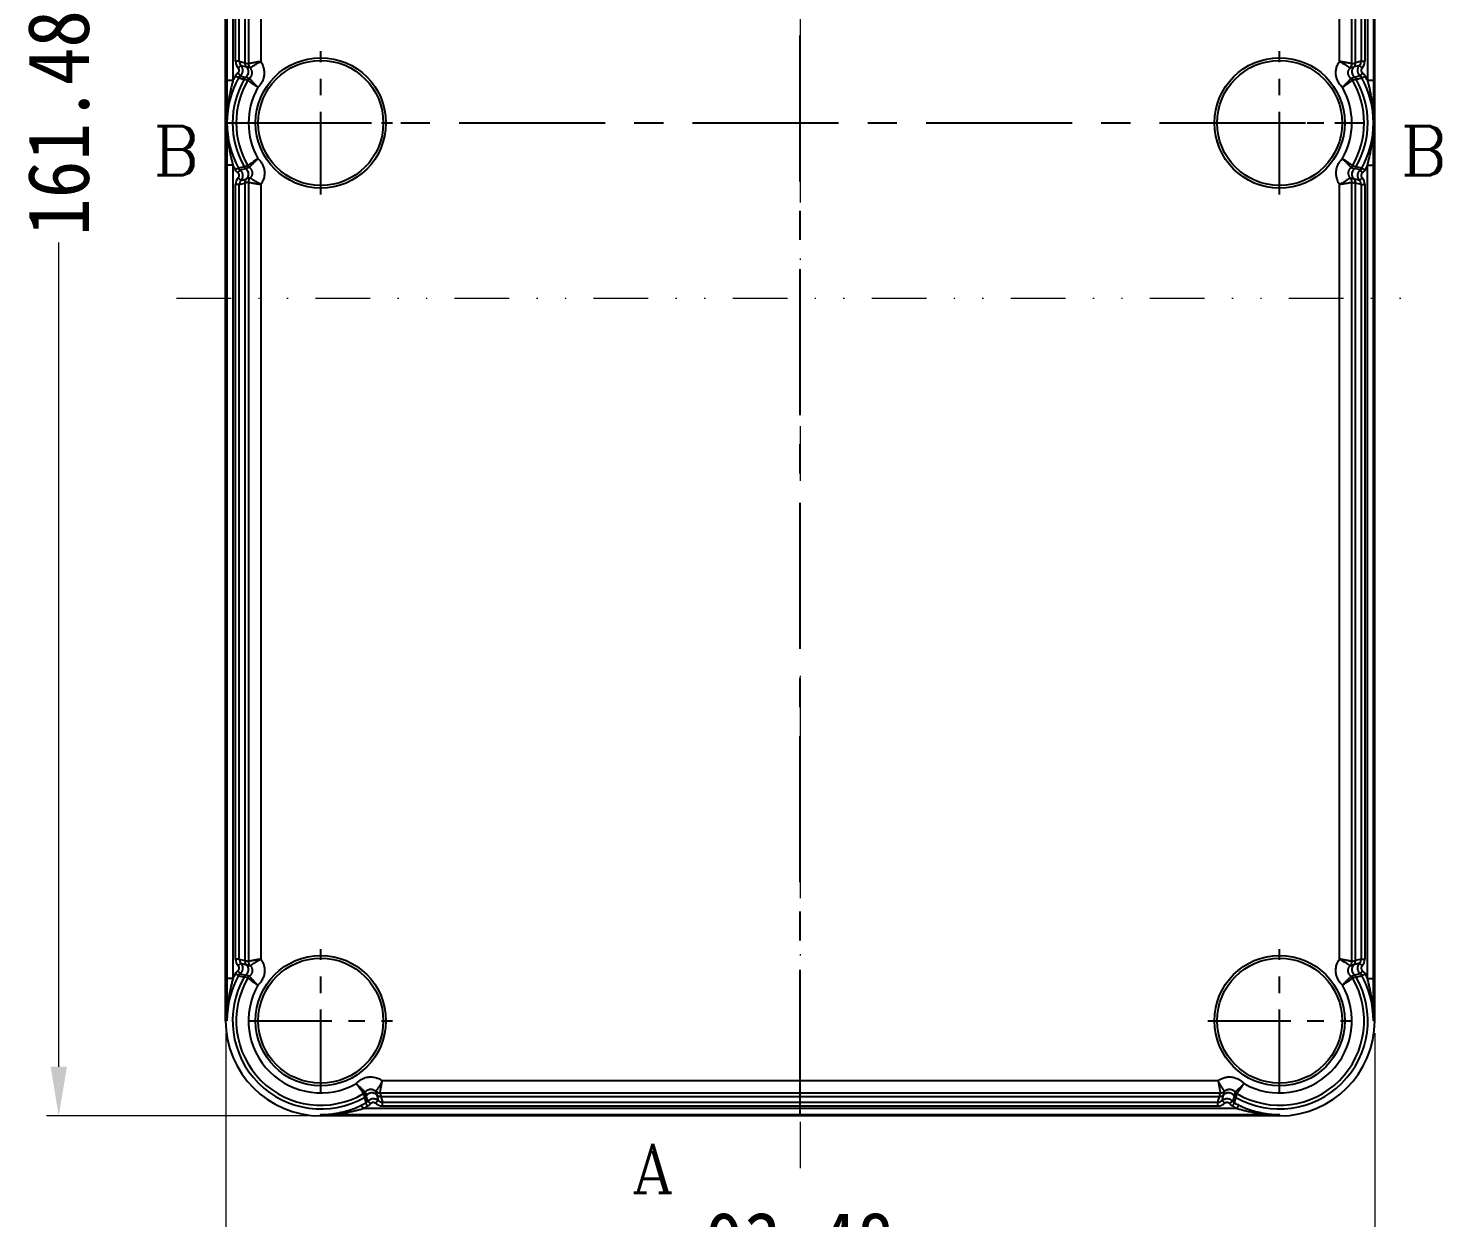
# Model space of a CAD drawing. Header units: millimetres. Extents: x 832 to 1628, y -1651 to -1095.
# Drawn here: x 988.6 to 1103.5, y -1281.8 to -1185 of the extents above; entities that cross this region are included whole.
import ezdxf
from ezdxf.enums import TextEntityAlignment as Align

# ---------------------------------------------------------------- set-up
doc = ezdxf.new("R2010")
doc.units = ezdxf.units.MM
doc.linetypes.add('CENTER', pattern=[50.8, 31.75, -6.35, 6.35, -6.35])
doc.linetypes.add('DIVIDE', pattern=[31.75, 12.7, -6.35, 0, -6.35, 0, -6.35])
doc.layers.add('dim', color=3, linetype='Continuous', lineweight=9)
doc.layers.add('hatch', color=56, linetype='Continuous', lineweight=9)
doc.styles.add('FFS', font='simfang0.ttf', dxfattribs={"width": 0.9})
doc.styles.add('ROMANC', font='romanc.shx')
doc.dimstyles.new('YanXiu', dxfattribs={"dimtxt": 2.5, "dimasz": 2.2, "dimexe": 1, "dimexo": 0.6, "dimgap": 0.66, "dimtad": 0, "dimzin": 1, "dimdsep": 46, "dimtxsty": 'FFS', "dimcen": 0, "dimclrd": 256, "dimclre": 131, "dimclrt": 42, "dimazin": 0, "dimtfac": 1, "dimtofl": 0, "dimtmove": 0, "dimatfit": 3, "dimfxl": 1, "dimlwd": 5, "dimlwe": 5, "dimarcsym": 0})

# ---------------------------------------------------------------- blocks, each defined once
blk = doc.blocks.new('*D44')
at = {"layer": 'Defpoints', "color": 0}
for p in [(-217.36, 260.91), (-238.66, 99.43), (-217.36, 99.43)]:
    blk.add_point(p, dxfattribs=at)
at = {"layer": 'dim', "color": 131, "lineweight": 5}
for p, q in [((-218.36, 260.91), (-239.66, 260.91)), ((-218.36, 99.43), (-239.66, 99.43))]:
    blk.add_line(p, q, dxfattribs=at)
at = {"layer": 'dim', "lineweight": 5}
for p, q in [((-238.66, 256.91), (-238.66, 189.9)), ((-238.66, 103.43), (-238.66, 170.44))]:
    blk.add_line(p, q, dxfattribs=at)
at = {"layer": 'dim'}
for points in [[(-239.32, 256.91), (-237.99, 256.91), (-238.66, 260.91)], [(-239.32, 103.43), (-237.99, 103.43), (-238.66, 99.43)]]:
    blk.add_solid(points, dxfattribs=at)
at = {"layer": 'dim', "color": 42, "insert": (-238.66, 180.17), "char_height": 5, "attachment_point": 5, "rotation": 90, "style": 'FFS'}
blk.add_mtext('161.48', dxfattribs=at)
blk = doc.blocks.new('*D45')
at = {"layer": 'Defpoints', "color": 0}
for p in [(-225.08, 107.17), (-131.61, 107.17), (-225.08, 89.06)]:
    blk.add_point(p, dxfattribs=at)
at = {"layer": 'dim', "color": 131, "lineweight": 5}
for p, q in [((-225.08, 106.17), (-225.08, 88.06)), ((-131.61, 106.17), (-131.61, 88.06))]:
    blk.add_line(p, q, dxfattribs=at)
at = {"layer": 'dim', "lineweight": 5}
for p, q in [((-221.08, 89.06), (-186.57, 89.06)), ((-135.61, 89.06), (-170.12, 89.06))]:
    blk.add_line(p, q, dxfattribs=at)
at = {"layer": 'dim'}
for points in [[(-221.08, 89.73), (-221.08, 88.39), (-225.08, 89.06)], [(-135.61, 89.73), (-135.61, 88.39), (-131.61, 89.06)]]:
    blk.add_solid(points, dxfattribs=at)
at = {"layer": 'dim', "color": 42, "insert": (-178.35, 89.06), "char_height": 5, "attachment_point": 5, "style": 'FFS'}
blk.add_mtext('93.48', dxfattribs=at)
blk = doc.blocks.new('u35')
at = {"color": 1, "linetype": 'CENTER', "ltscale": 0.373905}
for p, q in [((-178.345, 99.433), (-178.345, 260.91)), ((-225.084, 180.171), (-131.607, 180.171))]:
    blk.add_line(p, q, dxfattribs=at)
at = {"color": 7}
for p, q in [((-225.084, 107.171), (-225.084, 253.171)), ((-131.607, 107.171), (-131.607, 253.171)), ((-224.987, 249.729), (-224.987, 183.614)), ((-224.487, 249.729), (-224.487, 183.614)), ((-132.203, 249.729), (-132.203, 183.614)), ((-131.703, 249.729), (-131.703, 183.614)), ((-223.518, 248.276), (-223.518, 185.066)), ((-223.221, 248.35), (-223.221, 184.989)), ((-133.47, 184.989), (-133.47, 248.35)), ((-133.173, 185.066), (-133.173, 248.276)), ((-224.274, 185.187), (-224.274, 248.156)), ((-223.974, 185.187), (-223.974, 248.156)), ((-222.221, 248.17), (-222.221, 185.167)), ((-134.47, 185.168), (-134.47, 248.17)), ((-132.717, 248.156), (-132.717, 185.187)), ((-132.417, 248.156), (-132.417, 185.187)), ((-223.974, 185.187), (-224.274, 185.187)), ((-223.974, 185.187), (-223.518, 185.069)), ((-223.518, 185.066), (-223.221, 184.989)), ((-133.47, 184.989), (-133.173, 185.066)), ((-132.717, 185.187), (-133.173, 185.069)), ((-132.717, 185.187), (-132.417, 185.187)), ((-224.034, 183.839), (-224.297, 183.983)), ((-223.9, 183.995), (-224.083, 184.233)), ((-223.836, 184.842), (-224.053, 184.635)), ((-223.9, 183.995), (-223.444, 183.877)), ((-223.836, 184.842), (-223.382, 184.724)), ((-223.147, 183.797), (-223.446, 183.873)), ((-223.083, 184.644), (-223.38, 184.721)), ((-133.608, 184.644), (-133.311, 184.721)), ((-133.245, 183.873), (-133.543, 183.797)), ((-132.855, 184.842), (-133.308, 184.724)), ((-132.79, 183.995), (-133.246, 183.877)), ((-132.855, 184.842), (-132.638, 184.635)), ((-132.79, 183.995), (-132.608, 184.233)), ((-132.657, 183.839), (-132.394, 183.983)), ((-224.487, 183.614), (-224.987, 183.614)), ((-131.703, 183.614), (-132.203, 183.614)), ((-224.987, 176.729), (-224.987, 110.614)), ((-224.487, 176.729), (-224.987, 176.729)), ((-224.487, 176.729), (-224.487, 110.614)), ((-224.034, 176.504), (-224.297, 176.36)), ((-223.9, 176.348), (-224.083, 176.11)), ((-223.9, 176.348), (-223.444, 176.466)), ((-223.147, 176.546), (-223.446, 176.47)), ((-133.543, 176.546), (-133.245, 176.47)), ((-132.79, 176.348), (-133.246, 176.466)), ((-132.79, 176.348), (-132.608, 176.11)), ((-132.657, 176.504), (-132.394, 176.36)), ((-132.203, 176.729), (-131.703, 176.729)), ((-132.203, 110.614), (-132.203, 176.729)), ((-131.703, 110.614), (-131.703, 176.729)), ((-224.274, 112.187), (-224.274, 175.156)), ((-223.974, 175.156), (-224.274, 175.156)), ((-223.836, 175.501), (-224.053, 175.708)), ((-223.974, 175.156), (-223.518, 175.274)), ((-223.974, 112.187), (-223.974, 175.156)), ((-223.836, 175.501), (-223.382, 175.618)), ((-223.221, 175.354), (-223.518, 175.277)), ((-223.518, 175.277), (-223.518, 112.067)), ((-223.083, 175.699), (-223.38, 175.622)), ((-223.221, 175.354), (-223.221, 111.993)), ((-222.221, 175.175), (-222.221, 112.173)), ((-134.47, 112.173), (-134.47, 175.175)), ((-133.608, 175.699), (-133.311, 175.622)), ((-133.47, 175.354), (-133.173, 175.277)), ((-133.47, 111.993), (-133.47, 175.354)), ((-132.855, 175.501), (-133.308, 175.618)), ((-133.173, 112.067), (-133.173, 175.277)), ((-132.717, 175.156), (-133.173, 175.274)), ((-132.855, 175.501), (-132.638, 175.708)), ((-132.717, 175.156), (-132.417, 175.156)), ((-132.717, 175.156), (-132.717, 112.187)), ((-132.417, 175.156), (-132.417, 112.187)), ((-223.974, 112.187), (-224.274, 112.187)), ((-223.836, 111.842), (-224.053, 111.635)), ((-223.974, 112.187), (-223.518, 112.069)), ((-223.836, 111.842), (-223.382, 111.724)), ((-132.855, 111.842), (-133.309, 111.724)), ((-132.717, 112.187), (-133.173, 112.069)), ((-132.855, 111.842), (-132.638, 111.635)), ((-132.717, 112.187), (-132.417, 112.187)), ((-224.487, 110.614), (-224.987, 110.614)), ((-224.034, 110.839), (-224.297, 110.983)), ((-223.9, 110.995), (-224.083, 111.233)), ((-223.9, 110.995), (-223.444, 110.877)), ((-223.488, 110.699), (-223.578, 110.721)), ((-223.278, 110.647), (-223.488, 110.699)), ((-223.147, 110.794), (-223.446, 110.872)), ((-133.543, 110.794), (-133.245, 110.872)), ((-133.413, 110.647), (-133.202, 110.699)), ((-132.791, 110.995), (-133.246, 110.877)), ((-133.202, 110.699), (-133.113, 110.721)), ((-132.79, 110.995), (-132.608, 111.233)), ((-132.657, 110.839), (-132.394, 110.983)), ((-132.203, 110.614), (-131.703, 110.614)), ((-224.974, 107.171), (-225.084, 107.171)), ((-131.607, 107.171), (-131.717, 107.171)), ((-212.343, 102.296), (-144.347, 102.296)), ((-213.87, 101.239), (-213.818, 101.028)), ((-213.723, 101.37), (-213.645, 101.071)), ((-212.793, 101.135), (-212.675, 100.681)), ((-212.524, 101.296), (-144.167, 101.296)), ((-144.016, 100.681), (-143.898, 101.135)), ((-142.968, 101.37), (-143.046, 101.071)), ((-142.821, 101.239), (-142.873, 101.028)), ((-213.903, 100.029), (-214.033, 100.3)), ((-142.787, 100.029), (-213.903, 100.029)), ((-213.818, 101.028), (-213.795, 100.939)), ((-213.533, 100.22), (-213.678, 100.483)), ((-213.521, 100.617), (-213.64, 101.072)), ((-213.284, 100.434), (-213.522, 100.617)), ((-212.881, 100.464), (-212.674, 100.681)), ((-212.45, 100.999), (-144.241, 100.999)), ((-212.448, 100.999), (-212.33, 100.543)), ((-212.33, 100.543), (-144.361, 100.543)), ((-212.33, 100.243), (-212.33, 100.543)), ((-212.33, 100.243), (-144.361, 100.243)), ((-144.361, 100.543), (-144.243, 100.999)), ((-144.361, 100.243), (-144.361, 100.543)), ((-143.809, 100.464), (-144.016, 100.681)), ((-143.407, 100.434), (-143.169, 100.617)), ((-143.108, 100.85), (-143.169, 100.617)), ((-143.157, 100.22), (-143.013, 100.483)), ((-143.051, 101.072), (-143.108, 100.85)), ((-142.873, 101.028), (-142.895, 100.939)), ((-142.787, 100.029), (-142.657, 100.3)), ((-139.327, 99.433), (-217.363, 99.433)), ((-139.328, 99.529), (-217.345, 99.529)), ((-139.327, 99.433), (-139.328, 99.529))]:
    blk.add_line(p, q, dxfattribs=at)
at = {"color": 1, "linetype": 'CENTER', "ltscale": 0.212}
for p, q in [((-217.345, 174.341), (-217.345, 186.001)), ((-139.345, 174.341), (-139.345, 186.001)), ((-223.175, 180.171), (-211.515, 180.171)), ((-145.175, 180.171), (-133.515, 180.171)), ((-217.345, 101.341), (-217.345, 113.001)), ((-139.345, 101.341), (-139.345, 113.001)), ((-223.175, 107.171), (-211.515, 107.171)), ((-145.175, 107.171), (-133.515, 107.171))]:
    blk.add_line(p, q, dxfattribs=at)
at = {"color": 7}
for centre, radius in [((-217.345, 180.171), 5.3), ((-217.345, 180.171), 5.086), ((-139.345, 180.171), 5.3), ((-139.345, 180.171), 5.086), ((-217.345, 107.171), 5.3), ((-217.345, 107.171), 5.086), ((-139.345, 107.171), 5.3), ((-139.345, 107.171), 5.086)]:
    blk.add_circle(centre, radius, dxfattribs=at)
for centre, radius, start, end in [((-223.474, 185.187), 0.8, 180.00171, 223.62377), ((-223.474, 185.187), 0.5, 180.00579, 223.63064), ((-223.018, 185.066), 0.5, 180.00076, 223.62441), ((-133.673, 185.066), 0.5, 316.3764, 359.99843), ((-133.217, 185.187), 0.5, 316.36889, 359.99468), ((-133.217, 185.187), 0.8, 316.37592, 359.99852), ((-217.345, 180.171), 7.928, 151.2621, 154.26883), ((-223.596, 183.599), 0.8, 127.5253, 151.26144), ((-223.596, 183.599), 0.5, 127.51929, 151.25865), ((-223.142, 183.476), 0.5, 127.35626, 150.31743), ((-223.139, 183.48), 0.501, 133.65922, 136.35373), ((-223.139, 183.48), 0.5, 127.55188, 133.66239), ((-223.814, 184.348), 0.6, 330.69551, 336.80788), ((-222.721, 184.989), 0.5, 179.98383, 223.60548), ((-133.97, 184.989), 0.5, 316.3926, 0.01809), ((-132.876, 184.348), 0.599, 203.192, 209.22642), ((-133.551, 183.48), 0.5, 46.33766, 52.44814), ((-133.548, 183.476), 0.5, 29.68277, 52.64353), ((-133.552, 183.48), 0.501, 43.64632, 46.34083), ((-133.095, 183.599), 0.5, 28.74096, 52.48109), ((-133.095, 183.599), 0.8, 28.73829, 52.47497), ((-139.345, 180.171), 7.928, 25.73117, 28.7379), ((-217.345, 180.171), 7.628, 151.2621, 208.7379), ((-217.345, 180.171), 7.173, 150.31761, 209.68239), ((-217.345, 180.171), 6.876, 149.5717, 210.4283), ((-213.696, 225.787), 43.203, 256.15485, 256.55845), ((-215.056, 220.106), 37.361, 256.56244, 256.82163), ((-215.595, 217.724), 34.925, 256.78955, 256.94324), ((-223.139, 183.48), 0.501, 141.5005, 150.26295), ((-223.141, 183.482), 0.498, 136.35193, 141.50292), ((-216.335, 214.53), 31.647, 256.94123, 257.3343), ((-222.843, 183.401), 0.5, 127.55072, 149.58596), ((-217.345, 180.171), 5.876, 150.41773, 209.58359), ((-139.345, 180.171), 5.876, 330.41773, 29.58359), ((-133.848, 183.401), 0.5, 30.41447, 52.44777), ((-140.355, 214.529), 31.645, 282.66569, 283.05878), ((-139.345, 180.171), 6.876, 329.5717, 30.4283), ((-141.095, 217.724), 34.925, 283.05676, 283.21045), ((-133.55, 183.482), 0.498, 38.49703, 43.64812), ((-133.552, 183.48), 0.501, 29.73705, 38.49945), ((-141.624, 220.061), 37.315, 283.17841, 283.43412), ((-139.345, 180.171), 7.173, 330.31761, 29.68239), ((-142.981, 225.728), 43.143, 283.43793, 283.84537), ((-139.345, 180.171), 7.628, 331.2621, 28.7379), ((-217.345, 180.171), 7.928, 205.73117, 208.7379), ((-223.596, 176.744), 0.8, 208.73829, 232.47497), ((-214.349, 137.25), 40.431, 103.18896, 103.85973), ((-223.596, 176.744), 0.5, 208.74096, 232.48108), ((-215.595, 142.619), 34.925, 103.05676, 103.21045), ((-223.142, 176.867), 0.5, 209.68277, 232.64353), ((-223.139, 176.863), 0.501, 209.73705, 218.49945), ((-223.141, 176.861), 0.498, 218.49703, 223.64813), ((-223.139, 176.863), 0.501, 223.64632, 226.34084), ((-216.335, 145.814), 31.645, 102.66569, 103.05878), ((-223.139, 176.863), 0.5, 226.33767, 232.44814), ((-223.814, 175.995), 0.599, 23.09846, 29.22686), ((-222.843, 176.942), 0.5, 210.41448, 232.44777), ((-133.848, 176.942), 0.5, 307.55071, 329.58596), ((-132.876, 175.994), 0.6, 150.69849, 156.69785), ((-140.356, 145.813), 31.647, 76.94123, 77.3343), ((-133.551, 176.863), 0.5, 307.55188, 313.6624), ((-133.548, 176.867), 0.5, 307.35626, 330.31743), ((-133.552, 176.863), 0.501, 313.65923, 316.35374), ((-141.095, 142.619), 34.925, 76.78955, 76.94324), ((-133.55, 176.861), 0.498, 316.35194, 321.50292), ((-133.552, 176.863), 0.501, 321.5005, 330.26295), ((-142.342, 137.25), 40.431, 76.1403, 76.81108), ((-133.095, 176.744), 0.5, 307.51929, 331.25866), ((-133.095, 176.744), 0.8, 307.5253, 331.26144), ((-139.345, 180.171), 7.928, 331.2621, 334.26883), ((-223.474, 175.156), 0.8, 136.37592, 179.99851), ((-223.474, 175.156), 0.5, 136.36889, 179.99468), ((-223.018, 175.277), 0.5, 136.3764, 179.99843), ((-222.721, 175.354), 0.5, 136.3926, 180.01809), ((-133.97, 175.354), 0.5, 359.98383, 43.60548), ((-133.673, 175.277), 0.5, 0.00076, 43.62441), ((-133.217, 175.156), 0.5, 0.00579, 43.63064), ((-133.217, 175.156), 0.8, 0.00171, 43.62377), ((-223.474, 112.187), 0.8, 180.00171, 223.62377), ((-223.474, 112.187), 0.5, 180.00579, 223.63064), ((-223.018, 112.067), 0.5, 180.00075, 223.73098), ((-211.655, 159.232), 48.634, 255.88193, 256.24249), ((-208.106, 171.729), 61.921, 255.72018, 256.00482), ((-222.721, 111.993), 0.5, 179.98431, 223.94258), ((-133.97, 111.993), 0.5, 316.0545, 0.01761), ((-148.769, 172.457), 62.672, 283.99773, 284.27896), ((-145.035, 159.231), 48.634, 283.75751, 284.11807), ((-133.673, 112.067), 0.5, 316.26983, 359.99844), ((-133.217, 112.187), 0.5, 316.36889, 359.99468), ((-133.217, 112.187), 0.8, 316.37592, 359.99852), ((-217.345, 107.171), 7.628, 151.2621, 180), ((-217.345, 107.171), 7.173, 150.33507, 299.66493), ((-217.345, 107.171), 7.928, 151.2621, 154.26883), ((-223.596, 110.599), 0.8, 127.5253, 151.26144), ((-217.345, 107.171), 6.876, 149.63406, 300.36594), ((-223.596, 110.599), 0.5, 127.51929, 151.25865), ((-213.696, 152.787), 43.203, 256.15485, 256.55845), ((-215.056, 147.106), 37.361, 256.56244, 256.82163), ((-223.143, 110.474), 0.5, 127.18808, 150.33489), ((-223.139, 110.48), 0.501, 141.95173, 150.26319), ((-223.141, 110.481), 0.499, 135.58396, 141.95535), ((-223.139, 110.48), 0.501, 127.55371, 135.58951), ((-222.846, 110.395), 0.5, 127.0073, 149.64769), ((-139.345, 107.171), 7.173, 240.33507, 29.66493), ((-139.345, 107.171), 6.876, 239.63406, 30.36594), ((-133.844, 110.395), 0.5, 30.35276, 52.99339), ((-133.551, 110.48), 0.501, 44.19618, 52.44615), ((-133.547, 110.474), 0.5, 29.66531, 52.81172), ((-133.55, 110.481), 0.499, 38.04449, 44.201), ((-133.551, 110.48), 0.501, 29.73681, 38.04823), ((-141.624, 147.061), 37.315, 283.17841, 283.43412), ((-142.981, 152.728), 43.143, 283.43793, 283.84537), ((-133.095, 110.599), 0.5, 28.74096, 52.48508), ((-139.345, 107.171), 7.628, 0, 28.7379), ((-133.095, 110.599), 0.8, 28.73829, 52.47497), ((-139.345, 107.171), 7.928, 25.73117, 28.7379), ((-217.345, 107.171), 5.876, 150.47861, 299.55803), ((-139.345, 107.171), 5.876, 240.48471, 29.53854), ((-217.345, 107.171), 7.738, 180, 269.86768), ((-139.345, 107.171), 7.738, 270.13232, 0), ((-214.122, 101.671), 0.5, 300.35275, 322.99073), ((-212.524, 101.796), 0.5, 226.05425, 270.01761), ((-151.877, 116.641), 62.861, 193.99836, 194.27875), ((-212.45, 101.499), 0.5, 226.26983, 269.99844), ((-165.287, 112.861), 48.632, 193.7575, 194.11808), ((-191.406, 112.862), 48.634, 345.88193, 346.24249), ((-144.241, 101.499), 0.5, 270.00075, 313.73098), ((-144.167, 101.796), 0.5, 269.98431, 313.94258), ((-203.903, 116.411), 61.921, 345.72018, 346.00482), ((-142.568, 101.671), 0.5, 217.00541, 239.64768), ((-217.345, 107.171), 7.628, 295.73151, 298.73808), ((-217.345, 107.171), 7.928, 295.73151, 298.7379), ((-214.043, 101.373), 0.5, 299.66531, 322.81172), ((-214.037, 101.378), 0.501, 299.73681, 308.04823), ((-174.936, 110.047), 39.905, 193.18711, 193.86672), ((-214.035, 101.376), 0.499, 308.04449, 314.201), ((-214.037, 101.378), 0.501, 314.19619, 322.44615), ((-213.918, 100.921), 0.5, 298.74395, 322.49616), ((-213.919, 100.922), 0.801, 298.75424, 322.45903), ((-212.329, 101.044), 0.801, 226.39334, 269.98149), ((-212.329, 101.043), 0.5, 226.36487, 269.98618), ((-144.361, 101.043), 0.5, 270.0137, 313.62712), ((-144.361, 101.044), 0.801, 270.01867, 313.60649), ((-142.772, 100.922), 0.801, 217.54096, 241.24578), ((-142.773, 100.921), 0.5, 217.50222, 241.25605), ((-139.345, 107.171), 7.928, 241.2621, 244.26849), ((-142.654, 101.378), 0.501, 217.55371, 225.5895), ((-142.648, 101.373), 0.5, 217.18808, 240.33489), ((-183.115, 110.376), 41.305, 346.1412, 346.58559), ((-139.345, 107.171), 7.628, 241.26192, 244.26849), ((-142.655, 101.376), 0.499, 225.58395, 231.95535), ((-142.654, 101.378), 0.501, 231.95172, 240.26319), ((-179.349, 109.477), 37.432, 346.58706, 346.82121)]:
    blk.add_arc(centre, radius, start, end, dxfattribs=at)
for points, start_tangent, end_tangent in [([(-222.222, 185.167), (-222.451, 185.13), (-222.648, 185.096), (-222.809, 185.067), (-222.938, 185.044), (-223.036, 185.025), (-223.11, 185.011), (-223.161, 185.001), (-223.195, 184.994), (-223.221, 184.989)], (-0.9868642, -0.1615518), (-0.9804794, -0.196622)), ([(-223.083, 184.644), (-223.063, 184.659), (-223.037, 184.679), (-222.995, 184.709), (-222.935, 184.751), (-222.853, 184.807), (-222.744, 184.877), (-222.603, 184.962), (-222.429, 185.059), (-222.221, 185.168)], (0.7934792, 0.6085973), (0.894786, 0.4464953)), ([(-222.455, 183.072), (-222.268, 183.27), (-222.133, 183.467), (-222.039, 183.658), (-221.977, 183.839), (-221.941, 184.005), (-221.924, 184.159), (-221.922, 184.308), (-221.936, 184.46), (-221.967, 184.623), (-222.023, 184.8), (-222.107, 184.985), (-222.221, 185.167)], (0.7485651, 0.6630614), (-0.5853523, 0.8107791)), ([(-134.235, 183.072), (-134.378, 183.217), (-134.491, 183.362), (-134.579, 183.505), (-134.646, 183.644), (-134.695, 183.776), (-134.729, 183.901), (-134.753, 184.022), (-134.766, 184.142), (-134.77, 184.263), (-134.763, 184.39), (-134.744, 184.526), (-134.71, 184.673), (-134.656, 184.831), (-134.577, 184.997), (-134.47, 185.168)], (-0.7485845, 0.6630394), (0.5853161, 0.8108052)), ([(-133.47, 184.989), (-133.5, 184.995), (-133.537, 185.002), (-133.59, 185.013), (-133.658, 185.026), (-133.736, 185.04), (-133.82, 185.056), (-133.908, 185.072), (-134.001, 185.088), (-134.1, 185.106), (-134.209, 185.124), (-134.331, 185.145), (-134.47, 185.168)], (-0.9806232, 0.1959032), (-0.986851, 0.1616328)), ([(-134.47, 185.168), (-134.344, 185.103), (-134.235, 185.045), (-134.138, 184.991), (-134.051, 184.94), (-133.97, 184.892), (-133.895, 184.844), (-133.824, 184.798), (-133.758, 184.753), (-133.703, 184.714), (-133.66, 184.683), (-133.631, 184.662), (-133.608, 184.644)], (0.8936658, -0.4487332), (0.7935018, -0.6085679)), ([(-224.083, 184.233), (-224.055, 184.258), (-224.029, 184.289), (-224.007, 184.323), (-223.991, 184.358), (-223.981, 184.391), (-223.975, 184.423), (-223.974, 184.454), (-223.977, 184.486), (-223.985, 184.52), (-224, 184.557), (-224.022, 184.596), (-224.053, 184.635)], (0.7930986, 0.6090933), (-0.6898444, 0.7239576)), ([(-223.9, 183.995), (-223.839, 184.049), (-223.786, 184.112), (-223.744, 184.18), (-223.711, 184.25), (-223.689, 184.32), (-223.677, 184.39), (-223.674, 184.463), (-223.681, 184.536), (-223.699, 184.609), (-223.728, 184.685), (-223.772, 184.763), (-223.836, 184.842)], (0.7930241, 0.6091902), (-0.6898869, 0.7239172)), ([(-223.446, 183.873), (-223.294, 184.048), (-223.22, 184.278), (-223.253, 184.518), (-223.38, 184.721)], (0.7948736, 0.6067751), (-0.6899065, 0.7238985)), ([(-223.444, 183.877), (-223.292, 184.055)], (0.7928551, 0.6094102), (0.4892553, 0.8721406)), ([(-223.263, 184.112), (-223.22, 184.28)], (0.3935722, 0.9192937), (0.090002, 0.9959416)), ([(-223.147, 183.797), (-223.075, 183.863), (-223.02, 183.934), (-222.98, 184.003), (-222.952, 184.07), (-222.934, 184.131), (-222.925, 184.185), (-222.921, 184.235), (-222.922, 184.283), (-222.928, 184.335), (-222.94, 184.392), (-222.962, 184.455), (-222.993, 184.521), (-223.035, 184.586), (-223.083, 184.644)], (0.7931576, 0.6090164), (-0.6900672, 0.7237453)), ([(-133.543, 183.797), (-133.599, 183.846), (-133.645, 183.898), (-133.681, 183.95), (-133.71, 184.001), (-133.732, 184.051), (-133.747, 184.097), (-133.758, 184.14), (-133.765, 184.181), (-133.769, 184.222), (-133.77, 184.262), (-133.767, 184.305), (-133.76, 184.352), (-133.747, 184.403), (-133.727, 184.46), (-133.698, 184.52), (-133.659, 184.582), (-133.608, 184.644)], (-0.7931552, 0.6090195), (0.6900838, 0.7237294)), ([(-133.311, 184.721), (-133.438, 184.518), (-133.47, 184.278), (-133.397, 184.048), (-133.245, 183.873)], (-0.6899065, -0.7238985), (0.7948736, -0.6067751)), ([(-133.47, 184.28), (-133.427, 184.112)], (0.0900021, -0.9959416), (0.3935757, -0.9192922)), ([(-133.399, 184.056), (-133.246, 183.877)], (0.4880703, -0.8728043), (0.7928553, -0.60941)), ([(-132.855, 184.842), (-132.9, 184.789), (-132.939, 184.731), (-132.97, 184.668), (-132.995, 184.6), (-133.011, 184.528), (-133.017, 184.452), (-133.012, 184.376), (-132.997, 184.305), (-132.974, 184.236), (-132.942, 184.171), (-132.901, 184.108), (-132.851, 184.05), (-132.79, 183.995)], (-0.6898575, -0.7239452), (0.7930248, -0.6091893)), ([(-132.638, 184.635), (-132.66, 184.609), (-132.679, 184.58), (-132.695, 184.549), (-132.707, 184.516), (-132.714, 184.482), (-132.717, 184.449), (-132.715, 184.417), (-132.708, 184.384), (-132.697, 184.351), (-132.681, 184.318), (-132.661, 184.287), (-132.636, 184.259), (-132.608, 184.233)], (-0.6898877, -0.7239165), (0.7930906, -0.6091037)), ([(-224.987, 183.614), (-224.987, 183.281), (-224.986, 182.921), (-224.985, 182.537), (-224.984, 182.128), (-224.982, 181.694), (-224.98, 181.228), (-224.977, 180.724), (-224.974, 180.171)], (-0.0000214, -1), (0.0058492, -0.9999829)), ([(-224.487, 183.614), (-224.567, 183.315), (-224.648, 182.983), (-224.727, 182.617), (-224.801, 182.215), (-224.868, 181.776), (-224.922, 181.294), (-224.96, 180.761), (-224.974, 180.171)], (-0.2670006, -0.9636964), (0.0020523, -0.9999979)), ([(-223.274, 183.654), (-223.263, 183.645), (-223.237, 183.627), (-223.202, 183.601), (-223.158, 183.569), (-223.106, 183.531), (-223.047, 183.488), (-222.98, 183.44), (-222.904, 183.386), (-222.816, 183.324), (-222.713, 183.251), (-222.592, 183.167), (-222.455, 183.073)], (0.8046503, -0.593749), (0.8236799, -0.567055)), ([(-222.455, 183.073), (-222.574, 183.189), (-222.679, 183.293), (-222.768, 183.383), (-222.842, 183.46), (-222.906, 183.528), (-222.962, 183.588), (-223.011, 183.642), (-223.054, 183.689), (-223.09, 183.73), (-223.118, 183.763), (-223.139, 183.787), (-223.147, 183.797)], (-0.7213221, 0.6925997), (-0.6486999, 0.7610443)), ([(-133.543, 183.797), (-133.556, 183.782), (-133.587, 183.746), (-133.631, 183.696), (-133.682, 183.639), (-133.739, 183.577), (-133.798, 183.513), (-133.861, 183.446), (-133.929, 183.377), (-133.999, 183.305), (-134.073, 183.231), (-134.15, 183.156), (-134.236, 183.073)], (-0.6486119, -0.7611193), (-0.722957, -0.6908931)), ([(-134.235, 183.074), (-134.138, 183.14), (-134.049, 183.202), (-133.964, 183.261), (-133.881, 183.319), (-133.802, 183.375), (-133.727, 183.428), (-133.656, 183.479), (-133.588, 183.528), (-133.525, 183.574), (-133.472, 183.613), (-133.433, 183.641), (-133.417, 183.654)], (0.8255177, 0.5643762), (0.8049486, 0.5933446)), ([(-132.203, 183.614), (-132.135, 183.358), (-132.065, 183.076), (-131.995, 182.766), (-131.927, 182.425), (-131.863, 182.051), (-131.806, 181.642), (-131.759, 181.195), (-131.728, 180.705), (-131.717, 180.171)], (0.2670057, -0.9636949), (-0.0020486, -0.9999979)), ([(-131.703, 183.614), (-131.703, 183.328), (-131.704, 183.021), (-131.705, 182.692), (-131.706, 182.34), (-131.707, 181.964), (-131.709, 181.563), (-131.712, 181.134), (-131.714, 180.671), (-131.717, 180.171)], (-0.0000182, -1), (-0.0058477, -0.9999829)), ([(-224.974, 180.171), (-224.977, 179.638), (-224.98, 179.12), (-224.982, 178.63), (-224.984, 178.181), (-224.986, 177.773), (-224.987, 177.398), (-224.987, 177.05), (-224.987, 176.729)], (-0.0058456, -0.9999829), (0.000008, -1)), ([(-224.974, 180.171), (-224.961, 179.602), (-224.923, 179.055), (-224.865, 178.547), (-224.796, 178.095), (-224.72, 177.695), (-224.642, 177.337), (-224.564, 177.016), (-224.487, 176.729)], (-0.0020466, -0.9999979), (0.2669987, -0.9636969)), ([(-132.203, 176.729), (-132.124, 177.028), (-132.043, 177.36), (-131.964, 177.726), (-131.889, 178.128), (-131.823, 178.567), (-131.768, 179.049), (-131.731, 179.582), (-131.717, 180.171)], (0.2670006, 0.9636964), (-0.0020523, 0.9999979)), ([(-131.703, 176.729), (-131.704, 177.062), (-131.704, 177.422), (-131.705, 177.806), (-131.707, 178.215), (-131.709, 178.649), (-131.711, 179.115), (-131.714, 179.619), (-131.717, 180.171)], (0.0000214, 1), (-0.0058492, 0.9999829)), ([(-222.455, 177.269), (-222.553, 177.203), (-222.641, 177.141), (-222.727, 177.082), (-222.809, 177.024), (-222.889, 176.968), (-222.964, 176.914), (-223.034, 176.864), (-223.103, 176.814), (-223.165, 176.769), (-223.219, 176.73), (-223.257, 176.701), (-223.274, 176.689)], (-0.8255177, -0.5643762), (-0.8049486, -0.5933446)), ([(-223.147, 176.546), (-223.134, 176.561), (-223.104, 176.597), (-223.06, 176.646), (-223.008, 176.704), (-222.952, 176.766), (-222.893, 176.83), (-222.829, 176.897), (-222.762, 176.966), (-222.691, 177.038), (-222.617, 177.112), (-222.54, 177.187), (-222.455, 177.27)], (0.6486119, 0.7611193), (0.722957, 0.6908931)), ([(-222.455, 177.271), (-222.312, 177.126), (-222.199, 176.981), (-222.112, 176.837), (-222.045, 176.699), (-221.996, 176.567), (-221.961, 176.442), (-221.938, 176.321), (-221.925, 176.201), (-221.921, 176.08), (-221.928, 175.953), (-221.946, 175.817), (-221.981, 175.67), (-222.035, 175.512), (-222.113, 175.346), (-222.221, 175.175)], (0.7485845, -0.6630394), (-0.5853161, -0.8108052)), ([(-134.235, 177.271), (-134.423, 177.073), (-134.557, 176.876), (-134.652, 176.685), (-134.714, 176.504), (-134.75, 176.338), (-134.767, 176.184), (-134.769, 176.035), (-134.755, 175.883), (-134.723, 175.72), (-134.668, 175.543), (-134.584, 175.358), (-134.47, 175.175)], (-0.7485651, -0.6630614), (0.5853523, -0.8107791)), ([(-133.417, 176.689), (-133.428, 176.697), (-133.453, 176.716), (-133.489, 176.742), (-133.533, 176.774), (-133.584, 176.812), (-133.644, 176.855), (-133.711, 176.903), (-133.787, 176.957), (-133.875, 177.019), (-133.978, 177.092), (-134.099, 177.176), (-134.236, 177.27)], (-0.8046503, 0.593749), (-0.8236799, 0.567055)), ([(-134.236, 177.27), (-134.116, 177.154), (-134.012, 177.05), (-133.923, 176.96), (-133.848, 176.883), (-133.784, 176.815), (-133.728, 176.755), (-133.679, 176.701), (-133.637, 176.653), (-133.601, 176.613), (-133.572, 176.58), (-133.552, 176.556), (-133.543, 176.546)], (0.7213221, -0.6925998), (0.6486999, -0.7610443)), ([(-224.053, 175.708), (-224.031, 175.734), (-224.011, 175.763), (-223.996, 175.794), (-223.984, 175.827), (-223.976, 175.861), (-223.974, 175.893), (-223.976, 175.926), (-223.983, 175.959), (-223.994, 175.992), (-224.01, 176.024), (-224.03, 176.056), (-224.054, 176.084), (-224.083, 176.11)], (0.6898877, 0.7239165), (-0.7930906, 0.6091037)), ([(-223.836, 175.501), (-223.791, 175.554), (-223.752, 175.612), (-223.72, 175.675), (-223.696, 175.743), (-223.68, 175.815), (-223.674, 175.891), (-223.679, 175.966), (-223.693, 176.038), (-223.717, 176.107), (-223.749, 176.172), (-223.789, 176.234), (-223.839, 176.293), (-223.9, 176.348)], (0.6898575, 0.7239452), (-0.7930248, 0.6091893)), ([(-223.38, 175.622), (-223.253, 175.825), (-223.22, 176.065), (-223.294, 176.295), (-223.446, 176.47)], (0.6899065, 0.7238985), (-0.7948736, 0.6067751)), ([(-223.291, 176.287), (-223.444, 176.466)], (-0.4880703, 0.8728043), (-0.7928553, 0.60941)), ([(-223.22, 176.063), (-223.263, 176.23)], (-0.0900283, 0.9959392), (-0.3920657, 0.9199372)), ([(-223.147, 176.546), (-223.092, 176.497), (-223.046, 176.445), (-223.009, 176.393), (-222.981, 176.341), (-222.959, 176.292), (-222.943, 176.246), (-222.932, 176.203), (-222.925, 176.161), (-222.922, 176.121), (-222.921, 176.081), (-222.924, 176.038), (-222.931, 175.991), (-222.944, 175.939), (-222.964, 175.883), (-222.993, 175.823), (-223.032, 175.761), (-223.083, 175.699)], (0.7931552, -0.6090195), (-0.6900838, -0.7237294)), ([(-133.543, 176.546), (-133.615, 176.48), (-133.671, 176.409), (-133.711, 176.34), (-133.739, 176.273), (-133.756, 176.212), (-133.766, 176.158), (-133.77, 176.108), (-133.769, 176.059), (-133.763, 176.008), (-133.75, 175.951), (-133.729, 175.888), (-133.698, 175.822), (-133.656, 175.757), (-133.608, 175.699)], (-0.7931576, -0.6090164), (0.6900672, -0.7237453)), ([(-133.245, 176.47), (-133.397, 176.295), (-133.47, 176.065), (-133.438, 175.825), (-133.311, 175.622)], (-0.7948736, -0.6067751), (0.6899065, -0.7238985)), ([(-133.427, 176.232), (-133.47, 176.063)], (-0.3953473, -0.9185317), (-0.0899725, -0.9959443)), ([(-133.246, 176.466), (-133.399, 176.288)], (-0.7928551, -0.6094102), (-0.4892179, -0.8721616)), ([(-132.79, 176.348), (-132.851, 176.294), (-132.904, 176.231), (-132.947, 176.163), (-132.979, 176.093), (-133.001, 176.023), (-133.014, 175.953), (-133.017, 175.88), (-133.01, 175.807), (-132.992, 175.733), (-132.962, 175.658), (-132.918, 175.58), (-132.855, 175.501)], (-0.7930241, -0.6091902), (0.6898869, -0.7239172)), ([(-132.608, 176.11), (-132.636, 176.084), (-132.662, 176.054), (-132.683, 176.02), (-132.699, 175.985), (-132.71, 175.952), (-132.716, 175.92), (-132.717, 175.889), (-132.714, 175.857), (-132.706, 175.823), (-132.691, 175.785), (-132.669, 175.746), (-132.638, 175.708)], (-0.7930986, -0.6090933), (0.6898444, -0.7239576)), ([(-223.221, 175.354), (-223.19, 175.348), (-223.153, 175.341), (-223.101, 175.33), (-223.033, 175.317), (-222.954, 175.303), (-222.871, 175.287), (-222.783, 175.271), (-222.69, 175.254), (-222.591, 175.237), (-222.482, 175.218), (-222.36, 175.198), (-222.221, 175.175)], (0.9806232, -0.1959032), (0.986851, -0.1616328)), ([(-222.221, 175.175), (-222.347, 175.24), (-222.456, 175.298), (-222.553, 175.352), (-222.64, 175.403), (-222.72, 175.451), (-222.796, 175.499), (-222.867, 175.545), (-222.932, 175.59), (-222.988, 175.629), (-223.03, 175.659), (-223.06, 175.681), (-223.083, 175.699)], (-0.8936658, 0.4487332), (-0.7935018, 0.6085679)), ([(-133.608, 175.699), (-133.628, 175.684), (-133.654, 175.664), (-133.695, 175.634), (-133.755, 175.592), (-133.838, 175.536), (-133.947, 175.466), (-134.087, 175.381), (-134.261, 175.284), (-134.47, 175.175)], (-0.7934792, -0.6085973), (-0.894786, -0.4464953)), ([(-134.469, 175.176), (-134.239, 175.213), (-134.043, 175.247), (-133.882, 175.276), (-133.753, 175.299), (-133.654, 175.318), (-133.581, 175.332), (-133.53, 175.342), (-133.496, 175.349), (-133.47, 175.354)], (0.9868642, 0.1615518), (0.9804794, 0.196622)), ([(-224.083, 111.233), (-224.058, 111.255), (-224.035, 111.281), (-224.015, 111.309), (-223.999, 111.339), (-223.987, 111.371), (-223.978, 111.404), (-223.974, 111.441), (-223.976, 111.482), (-223.987, 111.527), (-224.005, 111.569), (-224.027, 111.605), (-224.053, 111.635)], (0.7931229, 0.6090617), (-0.6899102, 0.7238949)), ([(-223.9, 110.995), (-223.846, 111.042), (-223.799, 111.095), (-223.76, 111.152), (-223.727, 111.212), (-223.702, 111.277), (-223.683, 111.348), (-223.674, 111.432), (-223.68, 111.527), (-223.703, 111.623), (-223.74, 111.708), (-223.784, 111.78), (-223.836, 111.842)], (0.7930339, 0.6091775), (-0.6898513, 0.7239511)), ([(-223.446, 110.872), (-223.293, 111.048), (-223.219, 111.278), (-223.252, 111.518), (-223.379, 111.721)], (0.7966512, 0.6044393), (-0.6912518, 0.722614)), ([(-223.29, 111.057), (-223.22, 111.284), (-223.252, 111.519)], (0.485507, 0.8742328), (-0.34273, 0.9394339)), ([(-222.221, 112.173), (-222.347, 112.152), (-222.457, 112.134), (-222.561, 112.116), (-222.662, 112.098), (-222.759, 112.081), (-222.848, 112.065), (-222.929, 112.05), (-223.002, 112.036), (-223.066, 112.024), (-223.12, 112.013), (-223.163, 112.005), (-223.194, 111.999), (-223.221, 111.993)], (-0.9867406, -0.1623052), (-0.9801986, -0.1980167)), ([(-223.081, 111.646), (-223.035, 111.592), (-222.998, 111.538), (-222.97, 111.484), (-222.949, 111.433), (-222.934, 111.385), (-222.925, 111.34), (-222.919, 111.297), (-222.917, 111.254), (-222.918, 111.21), (-222.924, 111.161), (-222.936, 111.107), (-222.956, 111.048), (-222.985, 110.984), (-223.027, 110.918), (-223.081, 110.852), (-223.147, 110.794)], (0.6943276, -0.7196591), (-0.7989077, -0.6014536)), ([(-223.081, 111.646), (-223.06, 111.662), (-223.036, 111.68), (-223.002, 111.706), (-222.958, 111.737), (-222.905, 111.774), (-222.844, 111.815), (-222.776, 111.86), (-222.699, 111.908), (-222.615, 111.959), (-222.526, 112.01), (-222.434, 112.062), (-222.335, 112.114), (-222.221, 112.173)], (0.7904113, 0.6125765), (0.892191, 0.4516583)), ([(-222.221, 112.173), (-222.13, 112.033), (-222.059, 111.896), (-222.006, 111.765), (-221.967, 111.639), (-221.941, 111.518), (-221.924, 111.4), (-221.917, 111.281), (-221.92, 111.157), (-221.933, 111.025), (-221.961, 110.883), (-222.007, 110.73), (-222.075, 110.568), (-222.17, 110.4), (-222.297, 110.229), (-222.458, 110.067)], (0.5891057, -0.808056), (-0.7535164, -0.6574291)), ([(-134.234, 110.068), (-134.376, 110.209), (-134.491, 110.356), (-134.58, 110.5), (-134.648, 110.639), (-134.698, 110.772), (-134.733, 110.898), (-134.757, 111.02), (-134.77, 111.14), (-134.774, 111.262), (-134.767, 111.39), (-134.748, 111.527), (-134.714, 111.675), (-134.658, 111.834), (-134.579, 112.001), (-134.47, 112.173)], (-0.7535078, 0.657439), (0.5891057, 0.808056)), ([(-133.47, 111.993), (-133.5, 111.999), (-133.537, 112.007), (-133.59, 112.017), (-133.658, 112.03), (-133.736, 112.045), (-133.82, 112.061), (-133.908, 112.077), (-134.001, 112.094), (-134.1, 112.111), (-134.209, 112.13), (-134.331, 112.15), (-134.47, 112.173)], (-0.9803, 0.1975145), (-0.9865511, 0.1634532)), ([(-134.47, 112.173), (-134.344, 112.108), (-134.235, 112.049), (-134.139, 111.995), (-134.052, 111.944), (-133.971, 111.895), (-133.896, 111.848), (-133.825, 111.801), (-133.76, 111.756), (-133.704, 111.717), (-133.662, 111.686), (-133.633, 111.664), (-133.61, 111.646)], (0.8919056, -0.4522216), (0.7903818, -0.6126146)), ([(-133.543, 110.794), (-133.603, 110.846), (-133.652, 110.901), (-133.69, 110.957), (-133.719, 111.012), (-133.741, 111.063), (-133.756, 111.112), (-133.766, 111.157), (-133.772, 111.201), (-133.774, 111.243), (-133.773, 111.288), (-133.767, 111.336), (-133.755, 111.39), (-133.735, 111.45), (-133.706, 111.514), (-133.665, 111.58), (-133.61, 111.646)], (-0.7989037, 0.6014589), (0.6943394, 0.7196477)), ([(-133.311, 111.721), (-133.439, 111.518), (-133.472, 111.278), (-133.398, 111.048), (-133.245, 110.872)], (-0.6912518, -0.722614), (0.7966512, -0.6044393)), ([(-133.438, 111.519), (-133.471, 111.284), (-133.4, 111.057)], (-0.3427137, -0.9394399), (0.4855072, -0.8742327)), ([(-132.855, 111.842), (-132.901, 111.788), (-132.94, 111.729), (-132.971, 111.666), (-132.995, 111.599), (-133.011, 111.529), (-133.017, 111.45), (-133.01, 111.364), (-132.988, 111.273), (-132.947, 111.179), (-132.883, 111.085), (-132.791, 110.995)], (-0.6898632, -0.7239397), (0.7930765, -0.6091221)), ([(-132.638, 111.635), (-132.66, 111.609), (-132.68, 111.579), (-132.696, 111.548), (-132.707, 111.516), (-132.714, 111.483), (-132.717, 111.449), (-132.714, 111.412), (-132.704, 111.369), (-132.683, 111.323), (-132.651, 111.276), (-132.608, 111.233)], (-0.6898973, -0.7239073), (0.7929104, -0.6093382)), ([(-224.987, 110.614), (-224.987, 110.281), (-224.986, 109.921), (-224.985, 109.537), (-224.984, 109.128), (-224.982, 108.694), (-224.98, 108.228), (-224.977, 107.724), (-224.974, 107.171)], (-0.0000215, -1), (0.005849, -0.9999829)), ([(-224.487, 110.614), (-224.567, 110.315), (-224.648, 109.983), (-224.727, 109.617), (-224.801, 109.215), (-224.868, 108.776), (-224.922, 108.294), (-224.96, 107.761), (-224.974, 107.171)], (-0.2670007, -0.9636963), (0.002051, -0.9999979)), ([(-223.444, 110.877), (-223.29, 111.057)], (0.7928551, 0.6094102), (0.485507, 0.8742328)), ([(-223.278, 110.647), (-223.253, 110.629), (-223.223, 110.607), (-223.18, 110.575), (-223.125, 110.535), (-223.062, 110.489), (-222.994, 110.44), (-222.922, 110.389), (-222.846, 110.335), (-222.765, 110.277), (-222.675, 110.215), (-222.574, 110.145), (-222.459, 110.065)], (0.8056285, -0.5924211), (0.8250989, -0.5649883)), ([(-222.459, 110.065), (-222.559, 110.163), (-222.646, 110.25), (-222.723, 110.328), (-222.792, 110.4), (-222.856, 110.467), (-222.916, 110.532), (-222.973, 110.594), (-223.025, 110.652), (-223.07, 110.703), (-223.104, 110.743), (-223.128, 110.771), (-223.147, 110.794)], (-0.7195571, 0.6944333), (-0.6425782, 0.7662201)), ([(-133.543, 110.794), (-133.558, 110.776), (-133.594, 110.734), (-133.643, 110.677), (-133.701, 110.612), (-133.764, 110.543), (-133.83, 110.472), (-133.901, 110.397), (-133.977, 110.319), (-134.056, 110.238), (-134.139, 110.156), (-134.232, 110.065)], (-0.6465488, -0.7628726), (-0.7187352, -0.6952839)), ([(-134.232, 110.065), (-134.125, 110.139), (-134.029, 110.205), (-133.936, 110.27), (-133.848, 110.333), (-133.763, 110.393), (-133.684, 110.449), (-133.608, 110.504), (-133.538, 110.556), (-133.477, 110.6), (-133.432, 110.633), (-133.413, 110.647)], (0.8244895, 0.5658773), (0.8034147, 0.5954199)), ([(-133.4, 111.057), (-133.246, 110.877)], (0.4855072, -0.8742327), (0.7928553, -0.60941)), ([(-131.717, 107.171), (-131.73, 107.741), (-131.768, 108.288), (-131.826, 108.796), (-131.895, 109.248), (-131.97, 109.648), (-132.048, 110.006), (-132.127, 110.326), (-132.203, 110.614)], (0.0020479, 0.9999979), (-0.2669987, 0.9636969)), ([(-131.717, 107.171), (-131.714, 107.705), (-131.711, 108.223), (-131.709, 108.713), (-131.707, 109.162), (-131.705, 109.57), (-131.704, 109.945), (-131.704, 110.293), (-131.703, 110.614)], (0.0058458, 0.9999829), (-0.000008, 1)), ([(-214.447, 102.061), (-214.237, 102.262), (-214.011, 102.41), (-213.794, 102.507), (-213.59, 102.566), (-213.398, 102.594), (-213.21, 102.599), (-213.015, 102.579), (-212.805, 102.529), (-212.578, 102.438), (-212.343, 102.296)], (0.6574621, 0.7534876), (0.8080805, -0.589072)), ([(-212.344, 102.296), (-212.408, 102.17), (-212.467, 102.061), (-212.522, 101.965), (-212.573, 101.878), (-212.622, 101.797), (-212.669, 101.722), (-212.716, 101.651), (-212.761, 101.586), (-212.8, 101.53), (-212.831, 101.488), (-212.853, 101.459), (-212.871, 101.436)], (-0.4517082, -0.8921657), (-0.6124691, -0.7904946)), ([(-212.524, 101.296), (-212.518, 101.327), (-212.51, 101.364), (-212.5, 101.416), (-212.487, 101.484), (-212.472, 101.562), (-212.456, 101.646), (-212.44, 101.734), (-212.423, 101.827), (-212.406, 101.926), (-212.387, 102.035), (-212.366, 102.157), (-212.344, 102.296)], (0.1974974, 0.9803034), (0.1629484, 0.9866346)), ([(-144.347, 102.296), (-144.211, 102.385), (-144.081, 102.453), (-143.956, 102.505), (-143.832, 102.544), (-143.705, 102.574), (-143.575, 102.593), (-143.442, 102.6), (-143.311, 102.596), (-143.181, 102.581), (-143.047, 102.553), (-142.905, 102.51), (-142.75, 102.446), (-142.584, 102.354), (-142.412, 102.227), (-142.24, 102.059)], (0.8080548, 0.5891073), (0.6574242, -0.7535207)), ([(-143.82, 101.436), (-143.836, 101.456), (-143.854, 101.481), (-143.88, 101.515), (-143.911, 101.559), (-143.948, 101.612), (-143.989, 101.673), (-144.034, 101.741), (-144.082, 101.818), (-144.132, 101.902), (-144.184, 101.991), (-144.235, 102.083), (-144.288, 102.182), (-144.347, 102.296)], (-0.6125821, 0.790407), (-0.4515585, 0.8922415)), ([(-144.347, 102.294), (-144.326, 102.17), (-144.308, 102.06), (-144.29, 101.956), (-144.272, 101.854), (-144.255, 101.758), (-144.239, 101.669), (-144.224, 101.587), (-144.21, 101.515), (-144.198, 101.451), (-144.187, 101.397), (-144.179, 101.354), (-144.172, 101.323), (-144.167, 101.296)], (0.1621405, -0.9867677), (0.1980172, -0.9801985)), ([(-213.723, 101.37), (-213.741, 101.385), (-213.783, 101.42), (-213.839, 101.469), (-213.905, 101.527), (-213.974, 101.59), (-214.045, 101.656), (-214.12, 101.727), (-214.198, 101.803), (-214.278, 101.882), (-214.361, 101.965), (-214.451, 102.058)], (-0.7664548, 0.6422983), (-0.6985338, 0.7155771)), ([(-214.451, 102.058), (-214.378, 101.951), (-214.311, 101.855), (-214.247, 101.763), (-214.184, 101.674), (-214.124, 101.589), (-214.067, 101.51), (-214.013, 101.435), (-213.961, 101.364), (-213.917, 101.303), (-213.884, 101.258), (-213.87, 101.239)], (0.5698415, -0.8217546), (0.5954028, -0.8034274)), ([(-213.723, 101.37), (-213.649, 101.45), (-213.565, 101.513), (-213.481, 101.556), (-213.404, 101.582), (-213.334, 101.596), (-213.269, 101.6), (-213.203, 101.596), (-213.129, 101.582), (-213.047, 101.553), (-212.959, 101.506), (-212.871, 101.436)], (0.6014699, 0.7988954), (0.7196459, -0.6943412)), ([(-212.796, 101.138), (-212.997, 101.264), (-213.236, 101.298), (-213.467, 101.225), (-213.645, 101.071)], (-0.722614, 0.6912518), (-0.6044393, -0.7966512)), ([(-213.461, 101.226), (-213.64, 101.072)], (-0.8728043, -0.4880703), (-0.60941, -0.7928553)), ([(-212.998, 101.264), (-213.236, 101.297), (-213.461, 101.226)], (-0.9393134, 0.3430603), (-0.8728043, -0.4880703)), ([(-143.046, 101.071), (-143.224, 101.225), (-143.454, 101.298), (-143.693, 101.264), (-143.895, 101.138)], (-0.6044393, 0.7966512), (-0.722614, -0.6912518)), ([(-143.82, 101.436), (-143.769, 101.479), (-143.719, 101.514), (-143.671, 101.54), (-143.625, 101.561), (-143.581, 101.576), (-143.536, 101.588), (-143.491, 101.596), (-143.447, 101.6), (-143.403, 101.6), (-143.359, 101.596), (-143.313, 101.589), (-143.265, 101.576), (-143.211, 101.557), (-143.152, 101.529), (-143.09, 101.489), (-143.027, 101.437), (-142.968, 101.37)], (0.7196587, 0.694328), (0.6014406, -0.7989175)), ([(-143.229, 101.226), (-143.455, 101.297), (-143.688, 101.266)], (-0.8728044, 0.4880702), (-0.9424165, -0.3344415)), ([(-143.051, 101.072), (-143.229, 101.226)], (-0.6094102, 0.7928551), (-0.8728044, 0.4880702)), ([(-142.239, 102.058), (-142.337, 101.958), (-142.424, 101.871), (-142.502, 101.794), (-142.574, 101.725), (-142.641, 101.661), (-142.706, 101.601), (-142.768, 101.544), (-142.826, 101.492), (-142.877, 101.447), (-142.917, 101.413), (-142.945, 101.389), (-142.968, 101.37)], (-0.6937779, -0.720189), (-0.7662116, -0.6425884)), ([(-142.821, 101.239), (-142.803, 101.264), (-142.781, 101.294), (-142.749, 101.337), (-142.709, 101.391), (-142.663, 101.455), (-142.614, 101.523), (-142.563, 101.595), (-142.509, 101.671), (-142.451, 101.752), (-142.388, 101.842), (-142.319, 101.943), (-142.239, 102.058)], (0.5924862, 0.8055806), (0.5642082, 0.8256325)), ([(-217.345, 99.529), (-216.09, 99.64), (-214.986, 99.915), (-214.033, 100.3)], (0.9999835, 0.0057436), (0.9008491, 0.4341323)), ([(-217.345, 99.529), (-216.765, 99.545), (-216.234, 99.582), (-215.75, 99.636), (-215.308, 99.702), (-214.906, 99.777), (-214.541, 99.858), (-214.207, 99.943), (-213.903, 100.029)], (0.9999941, 0.0034356), (0.9575063, 0.2884124)), ([(-213.521, 100.617), (-213.431, 100.71), (-213.336, 100.773), (-213.242, 100.814), (-213.15, 100.837), (-213.061, 100.843), (-212.981, 100.836), (-212.912, 100.82), (-212.854, 100.799), (-212.803, 100.774), (-212.758, 100.747), (-212.715, 100.717), (-212.675, 100.681)], (0.608875, 0.7932662), (0.723971, -0.6898304)), ([(-213.284, 100.434), (-213.24, 100.478), (-213.193, 100.51), (-213.147, 100.53), (-213.104, 100.54), (-213.066, 100.543), (-213.031, 100.54), (-212.999, 100.532), (-212.97, 100.522), (-212.945, 100.51), (-212.922, 100.497), (-212.901, 100.481), (-212.881, 100.464)], (0.609074, 0.7931134), (0.7239065, -0.6898981)), ([(-144.016, 100.681), (-143.924, 100.753), (-143.83, 100.801), (-143.738, 100.83), (-143.648, 100.843), (-143.565, 100.84), (-143.492, 100.827), (-143.43, 100.808), (-143.377, 100.785), (-143.33, 100.759), (-143.287, 100.731), (-143.247, 100.699), (-143.208, 100.662), (-143.169, 100.617)], (0.7240965, 0.6896987), (0.6092889, -0.7929483)), ([(-143.809, 100.464), (-143.764, 100.5), (-143.717, 100.524), (-143.673, 100.537), (-143.633, 100.543), (-143.598, 100.542), (-143.565, 100.536), (-143.535, 100.527), (-143.508, 100.515), (-143.485, 100.503), (-143.464, 100.488), (-143.444, 100.473), (-143.425, 100.455), (-143.407, 100.434)], (0.7238563, 0.6899507), (0.6091384, -0.793064)), ([(-142.787, 100.029), (-142.485, 99.943), (-142.152, 99.858), (-141.785, 99.777), (-141.382, 99.702), (-140.94, 99.636), (-140.456, 99.582), (-139.926, 99.545), (-139.345, 99.529)], (0.9575059, -0.2884137), (0.9999941, -0.0034344)), ([(-142.657, 100.3), (-141.705, 99.915), (-140.601, 99.64), (-139.328, 99.529)], (0.9008492, -0.4341321), (0.9999896, -0.0045605)), ([(-217.345, 99.529), (-217.363, 99.525), (-217.363, 99.51), (-217.363, 99.496), (-217.363, 99.479), (-217.363, 99.459), (-217.363, 99.447), (-217.363, 99.433)], (0, -1), (-0.0011547, -0.9999993))]:
    blk.add_spline(points, degree=3, dxfattribs=dict(at, start_tangent=start_tangent, end_tangent=end_tangent))
at = {"layer": 'hatch', "color": 2, "linetype": 'DIVIDE', "ltscale": 0.35}
for p, q in [((-178.345, 223.387), (-178.345, 95.171)), ((-229.084, 165.921), (-127.607, 165.921))]:
    blk.add_line(p, q, dxfattribs=at)
at = {"layer": 'hatch', "color": 2}
for points in [[(-229.084, 165.921, 0, 0, 0), (-229.084, 169.921, 1.2, 0, 0), (-229.084, 173.921, 0, 0, 0)], [(-127.607, 165.921, 0, 0, 0), (-127.607, 169.921, 1.2, 0, 0), (-127.607, 173.921, 0, 0, 0)], [(-178.345, 95.171, 0, 0, 0), (-182.345, 95.171, 1.2, 0, 0), (-186.345, 95.171, 0, 0, 0)]]:
    blk.add_lwpolyline(points, format="xyseb", dxfattribs=at)
at = {"layer": 'hatch', "color": 6, "style": 'ROMANC'}
for s, p in [('B', (-229.084, 177.921)), ('B', (-127.607, 177.921)), ('A', (-190.345, 95.171))]:
    blk.add_text(s, height=4, dxfattribs=at).set_placement(p, align=Align.MIDDLE)
at = {"layer": 'dim'}
dim = blk.add_linear_dim(base=(-238.657, 99.433), p1=(-217.363, 260.91), p2=(-217.363, 99.433), angle=90, dimstyle='YanXiu', override={"dimtxt": 5, "dimasz": 4, "dimexe": 0.9995, "dimexo": 0.9995, "dimgap": 0.9995}, dxfattribs=at)
dim.commit()
dim.dimension.update_dxf_attribs({"geometry": '*D44', "text_midpoint": (-238.657, 180.171)})
dim = blk.add_linear_dim(base=(-225.084, 89.059), p1=(-131.607, 107.171), p2=(-225.084, 107.171), dimstyle='YanXiu', override={"dimtxt": 5, "dimasz": 4, "dimexe": 0.9995, "dimexo": 0.9995, "dimgap": 0.9995}, dxfattribs=at)
dim.commit()
dim.dimension.update_dxf_attribs({"geometry": '*D45', "text_midpoint": (-178.345, 89.059)})

msp = doc.modelspace()

# ---------------------------------------------------------------- block references
msp.add_blockref('u35', (1229.73, -1372.9))

doc.saveas('drawing.dxf')
